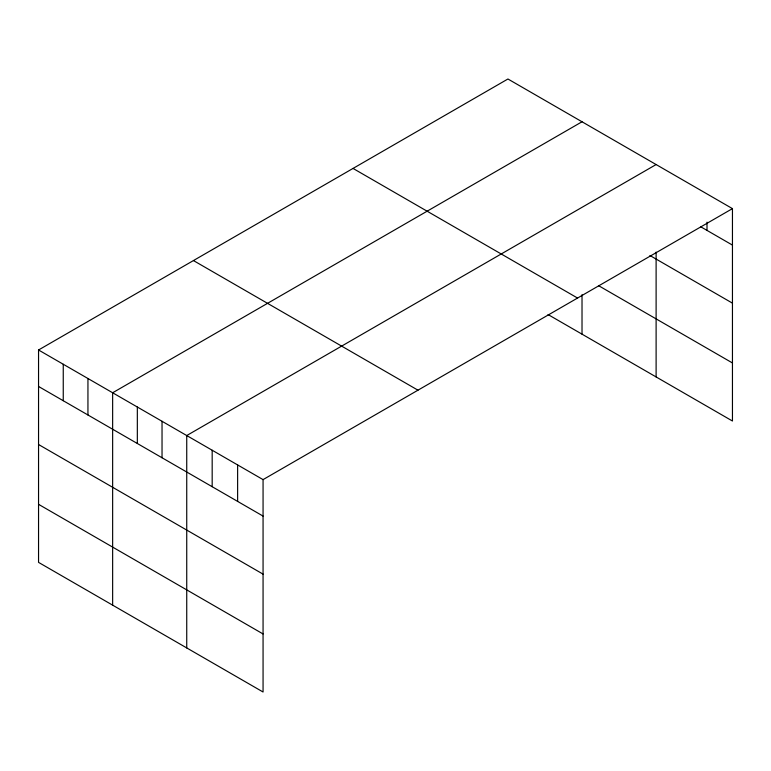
<?xml version="1.0" encoding="UTF-8"?>
<svg xmlns="http://www.w3.org/2000/svg" width="771" height="771" viewBox="0 0 771 771"><rect width="100%" height="100%" fill="white"/><g stroke="black" fill="none" stroke-linecap="round" stroke-linejoin="round"><path stroke-width="1.16" d="M38.55 349.986L263.065 479.62L263.065 692.001L38.55 562.377L38.55 349.986L507.935 78.999L732.45 208.623L732.45 421.014L548.065 314.558M582.018 121.77L112.643 392.767L112.643 605.158M656.111 164.551L186.736 435.548L186.736 647.929M263.065 479.62L732.45 208.623M700.897 226.876L732.45 245.091M649.943 255.509L732.45 303.148M598.489 285.617L732.45 362.958M353.031 168.425L577.556 298.049M193.444 260.559L417.969 390.184M38.55 386.464L263.065 516.088M38.55 444.51L263.065 574.135M38.55 504.321L263.065 633.955M707.007 222.164L707.007 230.404M656.111 252.107L656.111 376.932M582.018 294.686L582.018 334.161M237.622 464.923L237.622 501.391M212.179 450.235L212.179 486.703M162.035 421.284L162.035 457.752M137.334 407.03L137.334 443.498M87.942 378.513L87.942 414.981M63.251 364.249L63.251 400.718"/></g></svg>
